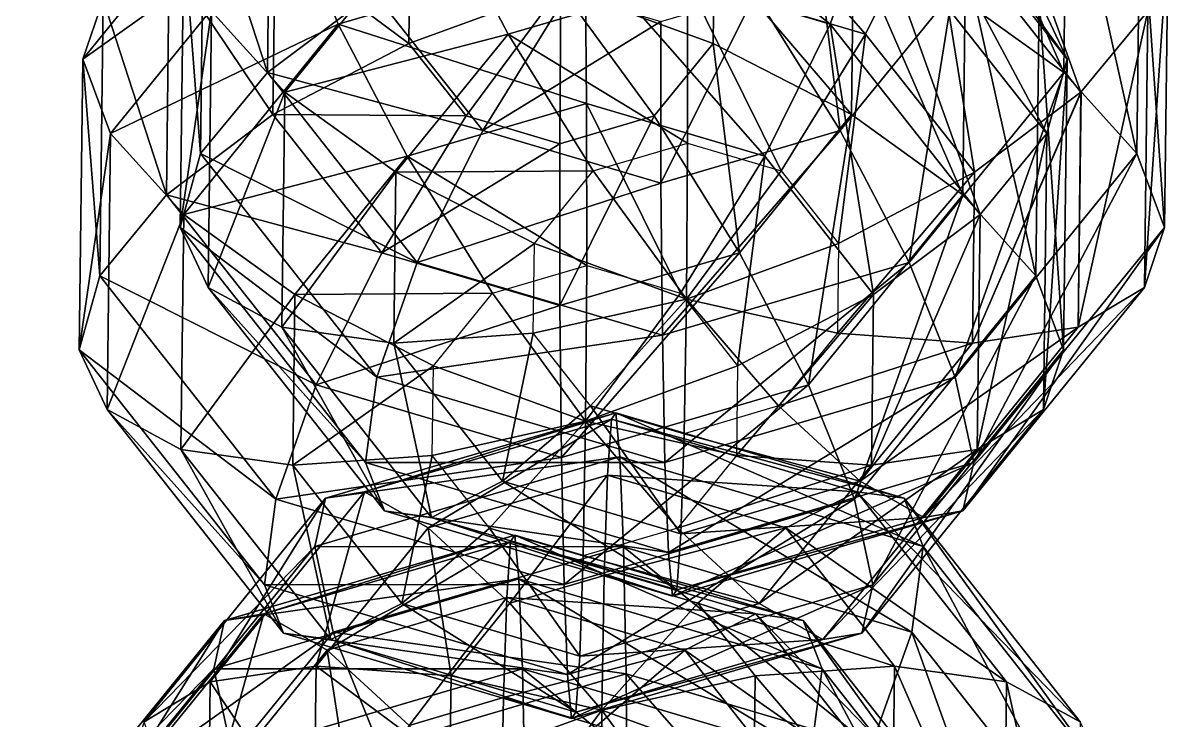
# Model space of a CAD drawing. Header units: metres. Extents: x -232 to 136, y -204 to 253.
# Drawn here: x -231.8 to -165.5, y -29.9 to 10.5 of the extents above; entities that cross this region are included whole.
import ezdxf

# ---------------------------------------------------------------- set-up
doc = ezdxf.new("R2010")
doc.units = ezdxf.units.M

msp = doc.modelspace()

# ---------------------------------------------------------------- linework, layer by layer
for points in [[(-171.30795, 8.418947, -538.04175), (-172.92928, 11.888084, -546.61115), (-183.13412, 24.843521, -540.3694), (-183.13402, 24.84362, -540.36926)], [(-171.30795, 8.418947, -538.04175), (-183.13412, 24.843521, -540.3694), (-182.03798, 22.0411, -531.47876), (-182.03787, 22.041199, -531.47864)], [(-170.50496, 6.511012, -299.21378), (-176.84296, 24.163544, -300.1192), (-179.18573, 17.531563, -293.90417), (-179.18562, 17.531662, -293.90408)], [(-170.50496, 6.511012, -299.21378), (-166.6381, 11.208107, -306.361), (-176.84296, 24.163544, -300.1192), (-176.84285, 24.163643, -300.1191)], [(-217.293, 22.0411, -530.55554), (-227.18118, 11.888087, -545.19055), (-228.35179, 8.418952, -536.54803), (-228.35168, 8.419052, -536.5479)], [(-216.22289, 17.081146, -522.65924), (-217.293, 22.0411, -530.55554), (-228.35179, 8.418952, -536.54803), (-228.35168, 8.419052, -536.5479)], [(-185.03613, 10.449165, -517.3222), (-182.69336, 17.081146, -523.53723), (-199.3984, 22.029678, -520.8177), (-199.3983, 22.029778, -520.81757)], [(-185.03613, 10.449165, -517.3222), (-199.3984, 22.029678, -520.8177), (-199.24629, 14.65864, -515.00885), (-199.24619, 14.65874, -515.0087)], [(-172.48851, 4.12571, -529.77905), (-182.03798, 22.0411, -531.47876), (-182.69336, 17.081146, -523.53723), (-182.69325, 17.081245, -523.5371)], [(-172.48851, 4.12571, -529.77905), (-171.30795, 8.418947, -538.04175), (-182.03798, 22.0411, -531.47876), (-182.03787, 22.041199, -531.47864)], [(-171.50774, 7.6537824, -337.50812), (-177.95299, 12.294945, -342.5098), (-177.83356, 22.192013, -337.94873), (-177.83345, 22.192112, -337.94864)], [(-171.50774, 7.6537824, -337.50812), (-177.83356, 22.192013, -337.94873), (-171.34335, 21.275928, -331.23038), (-171.34325, 21.276028, -331.2303)], [(-221.33078, 18.970486, -321.7725), (-217.49278, 21.275932, -330.0219), (-217.65717, 7.6537786, -336.29965), (-217.65706, 7.6538787, -336.29956)], [(-217.49278, 21.275932, -330.0219), (-211.48251, 12.294943, -341.63177), (-217.65717, 7.6537786, -336.29965), (-217.65706, 7.6538787, -336.29956)], [(-182.98657, 9.876747, -290.024), (-179.18573, 17.531563, -293.90417), (-193.39589, 21.741037, -291.59082), (-193.39578, 21.741137, -291.59073)], [(-182.98657, 9.876747, -290.024), (-193.39589, 21.741037, -291.59082), (-193.31085, 12.935109, -288.34323), (-193.31075, 12.935209, -288.34314)], [(-167.27213, 2.956688, -330.57306), (-171.50774, 7.6537824, -337.50812), (-171.34335, 21.275928, -331.23038), (-171.34325, 21.276028, -331.2303)], [(-167.27213, 2.956688, -330.57306), (-171.34335, 21.275928, -331.23038), (-167.07887, 18.970482, -323.19315), (-167.07877, 18.970581, -323.19305)], [(-222.50139, 15.501349, -313.12997), (-221.33078, 18.970486, -321.7725), (-221.52403, 2.956685, -329.15244), (-221.52393, 2.956785, -329.15234)], [(-221.33078, 18.970486, -321.7725), (-217.65717, 7.6537786, -336.29965), (-221.52403, 2.956685, -329.15244), (-221.52393, 2.956785, -329.15234)], [(-165.66075, -1.3365526, -322.38345), (-167.27213, 2.956688, -330.57306), (-167.07887, 18.970482, -323.19315), (-167.07877, 18.970581, -323.19305)], [(-165.66075, -1.3365526, -322.38345), (-167.07887, 18.970482, -323.19315), (-165.45755, 15.501345, -314.62372), (-165.45744, 15.501445, -314.62363)], [(-207.70764, 17.531563, -293.1573), (-220.89001, 11.208111, -304.94037), (-216.6544, 6.511016, -298.0053), (-216.6543, 6.511116, -298.00522)], [(-203.70895, 9.876747, -289.48135), (-207.70764, 17.531563, -293.1573), (-216.6544, 6.511016, -298.0053), (-216.6543, 6.511116, -298.00522)], [(-193.31085, 12.935109, -288.34323), (-207.70764, 17.531563, -293.1573), (-203.70895, 9.876747, -289.48135), (-203.70885, 9.876847, -289.48126)], [(-176.67963, 1.8698483, -293.88165), (-179.18573, 17.531563, -293.90417), (-182.98657, 9.876747, -290.024), (-182.98647, 9.876847, -290.0239)], [(-176.67963, 1.8698483, -293.88165), (-170.50496, 6.511012, -299.21378), (-179.18573, 17.531563, -293.90417), (-179.18562, 17.531662, -293.90408)], [(-216.22289, 17.081146, -522.65924), (-228.35179, 8.418952, -536.54803), (-226.74042, 4.125713, -528.3584), (-226.74031, 4.125813, -528.3583)], [(-213.55804, 10.449165, -516.5753), (-216.22289, 17.081146, -522.65924), (-226.74042, 4.125713, -528.3584), (-226.74031, 4.125813, -528.3583)], [(-199.24629, 14.65864, -515.00885), (-216.22289, 17.081146, -522.65924), (-213.55804, 10.449165, -516.5753), (-213.55794, 10.4492655, -516.5752)], [(-176.35536, -0.5713854, -522.6318), (-182.69336, 17.081146, -523.53723), (-185.03613, 10.449165, -517.3222), (-185.03603, 10.4492655, -517.3221)], [(-176.35536, -0.5713854, -522.6318), (-172.48851, 4.12571, -529.77905), (-182.69336, 17.081146, -523.53723), (-182.69325, 17.081245, -523.5371)], [(-184.45319, 4.288047, -346.03207), (-189.39433, 12.2163925, -346.94022), (-185.97697, 16.425867, -345.08844), (-185.97687, 16.425966, -345.08835)], [(-184.45319, 4.288047, -346.03207), (-185.97697, 16.425867, -345.08844), (-177.95299, 12.294945, -342.5098), (-177.95288, 12.295045, -342.5097)], [(-222.50139, 15.501349, -313.12997), (-221.52403, 2.956685, -329.15244), (-222.70459, -1.3365574, -320.8897), (-222.70448, -1.3364574, -320.88962)], [(-220.89001, 11.208111, -304.94037), (-222.50139, 15.501349, -313.12997), (-222.70459, -1.3365574, -320.8897), (-222.70448, -1.3364574, -320.88962)], [(-166.83136, -4.805687, -313.74094), (-165.66075, -1.3365526, -322.38345), (-165.45755, 15.501345, -314.62372), (-165.45744, 15.501445, -314.62363)], [(-166.83136, -4.805687, -313.74094), (-165.45755, 15.501345, -314.62372), (-166.6381, 11.208107, -306.361), (-166.638, 11.208207, -306.3609)], [(-223.34319, 14.193535, -553.43994), (-217.21349, 15.109619, -560.4888), (-217.33292, 5.2125454, -565.0498), (-217.33281, 5.2126455, -565.0497)], [(-217.21349, 15.109619, -560.4888), (-209.4549, 9.343469, -568.04486), (-217.33292, 5.2125454, -565.0498), (-217.33281, 5.2126455, -565.0497)], [(-217.21349, 15.109619, -560.4888), (-209.3921, 14.546668, -565.647), (-209.4549, 9.343469, -568.04486), (-209.45479, 9.343569, -568.04474)], [(-199.16125, 5.8527117, -511.76126), (-199.24629, 14.65864, -515.00885), (-213.55804, 10.449165, -516.5753), (-213.55794, 10.4492655, -516.5752)], [(-188.83698, 2.7943497, -513.442), (-185.03613, 10.449165, -517.3222), (-199.24629, 14.65864, -515.00885), (-199.24619, 14.65874, -515.0087)], [(-188.83698, 2.7943497, -513.442), (-199.24629, 14.65864, -515.00885), (-199.16125, 5.8527117, -511.76126), (-199.16115, 5.852812, -511.76117)], [(-183.80339, 5.212548, -565.9278), (-191.76459, 14.546667, -566.1086), (-183.68396, 15.109616, -561.36676), (-183.68385, 15.109716, -561.36664)], [(-177.35814, 0.5713849, -560.92615), (-183.80339, 5.212548, -565.9278), (-183.68396, 15.109616, -561.36676), (-183.68385, 15.109716, -561.36664)], [(-177.35814, 0.5713849, -560.92615), (-183.68396, 15.109616, -561.36676), (-177.19376, 14.193531, -554.64844), (-177.19365, 14.193631, -554.6483)], [(-227.18118, 11.888087, -545.19055), (-223.34319, 14.193535, -553.43994), (-223.50757, 0.5713811, -559.7177), (-223.50746, 0.5714811, -559.7176)], [(-223.34319, 14.193535, -553.43994), (-217.33292, 5.2125454, -565.0498), (-223.50757, 0.5713811, -559.7177), (-223.50746, 0.5714811, -559.7176)], [(-209.3921, 14.546668, -565.647), (-200.64465, 12.559788, -568.4097), (-209.4549, 9.343469, -568.04486), (-209.45479, 9.343569, -568.04474)], [(-191.82738, 9.34347, -568.5065), (-200.64465, 12.559788, -568.4097), (-191.76459, 14.546667, -566.1086), (-191.76448, 14.546767, -566.10846)], [(-183.80339, 5.212548, -565.9278), (-191.82738, 9.34347, -568.5065), (-191.76459, 14.546667, -566.1086), (-191.76448, 14.546767, -566.10846)], [(-173.12253, -4.1257095, -553.9911), (-177.35814, 0.5713849, -560.92615), (-177.19376, 14.193531, -554.64844), (-177.19365, 14.193631, -554.6483)], [(-173.12253, -4.1257095, -553.9911), (-177.19376, 14.193531, -554.64844), (-172.92928, 11.888084, -546.61115), (-172.92917, 11.888185, -546.611)], [(-193.30121, 3.556281, -287.97488), (-193.31085, 12.935109, -288.34323), (-203.70895, 9.876747, -289.48135), (-203.70885, 9.876847, -289.48126)], [(-187.87341, 1.9484057, -288.8585), (-182.98657, 9.876747, -290.024), (-193.31085, 12.935109, -288.34323), (-193.31075, 12.935209, -288.34314)], [(-187.87341, 1.9484057, -288.8585), (-193.31085, 12.935109, -288.34323), (-193.30121, 3.556281, -287.97488), (-193.3011, 3.556381, -287.9748)], [(-217.65717, 7.6537786, -336.29965), (-211.48251, 12.294943, -341.63177), (-205.17558, 4.2880487, -345.48944), (-205.17548, 4.288149, -345.48935)], [(-211.48251, 12.294943, -341.63177), (-200.28873, 12.2163925, -346.65494), (-205.17558, 4.2880487, -345.48944), (-205.17548, 4.288149, -345.48935)], [(-209.4549, 9.343469, -568.04486), (-200.64465, 12.559788, -568.4097), (-206.13913, 5.133995, -570.07294), (-206.13902, 5.134095, -570.0728)], [(-206.13913, 5.133995, -570.07294), (-200.64465, 12.559788, -568.4097), (-200.71133, 3.5261183, -570.9566), (-200.71123, 3.5262182, -570.9565)], [(-205.17558, 4.2880487, -345.48944), (-200.28873, 12.2163925, -346.65494), (-194.86093, 10.608516, -347.53857), (-194.86082, 10.608616, -347.53848)], [(-200.71133, 3.5261183, -570.9566), (-200.64465, 12.559788, -568.4097), (-195.24474, 5.1339946, -570.3582), (-195.24463, 5.1340947, -570.3581)], [(-195.24474, 5.1339946, -570.3582), (-200.64465, 12.559788, -568.4097), (-191.82738, 9.34347, -568.5065), (-191.82727, 9.34357, -568.50635)], [(-194.85129, 1.2296858, -347.1702), (-194.86093, 10.608516, -347.53857), (-189.39433, 12.2163925, -346.94022), (-189.39423, 12.216493, -346.94012)], [(-194.85129, 1.2296858, -347.1702), (-189.39433, 12.2163925, -346.94022), (-184.45319, 4.288047, -346.03207), (-184.45308, 4.288147, -346.03198)], [(-180.4545, -3.366768, -342.35614), (-184.45319, 4.288047, -346.03207), (-177.95299, 12.294945, -342.5098), (-177.95288, 12.295045, -342.5097)], [(-180.4545, -3.366768, -342.35614), (-177.95299, 12.294945, -342.5098), (-171.50774, 7.6537824, -337.50812), (-171.50763, 7.6538825, -337.50803)], [(-228.35179, 8.418952, -536.54803), (-227.18118, 11.888087, -545.19055), (-227.37444, -4.1257124, -552.57043), (-227.37433, -4.1256123, -552.5703)], [(-227.18118, 11.888087, -545.19055), (-223.50757, 0.5713811, -559.7177), (-227.37444, -4.1257124, -552.57043), (-227.37433, -4.1256123, -552.5703)], [(-171.51115, -8.41895, -545.80145), (-173.12253, -4.1257095, -553.9911), (-172.92928, 11.888084, -546.61115), (-172.92917, 11.888185, -546.611)], [(-171.51115, -8.41895, -545.80145), (-172.92928, 11.888084, -546.61115), (-171.30795, 8.418947, -538.04175), (-171.30785, 8.419047, -538.0416)], [(-220.89001, 11.208111, -304.94037), (-222.70459, -1.3365574, -320.8897), (-221.08327, -4.805689, -312.32028), (-221.08316, -4.8055887, -312.3202)], [(-216.6544, 6.511016, -298.0053), (-220.89001, 11.208111, -304.94037), (-221.08327, -4.805689, -312.32028), (-221.08316, -4.8055887, -312.3202)], [(-170.66936, -7.1111336, -305.49152), (-166.83136, -4.805687, -313.74094), (-166.6381, 11.208107, -306.361), (-166.638, 11.208207, -306.3609)], [(-170.66936, -7.1111336, -305.49152), (-166.6381, 11.208107, -306.361), (-170.50496, 6.511012, -299.21378), (-170.50485, 6.511112, -299.21368)], [(-213.55804, 10.449165, -516.5753), (-226.74042, 4.125713, -528.3584), (-222.5048, -0.57138157, -521.42334), (-222.5047, -0.57128155, -521.4232)], [(-209.55936, 2.7943497, -512.8994), (-213.55804, 10.449165, -516.5753), (-222.5048, -0.57138157, -521.42334), (-222.5047, -0.57128155, -521.4232)], [(-199.16125, 5.8527117, -511.76126), (-213.55804, 10.449165, -516.5753), (-209.55936, 2.7943497, -512.8994), (-209.55925, 2.7944496, -512.8993)], [(-205.17558, 4.2880487, -345.48944), (-194.86093, 10.608516, -347.53857), (-194.85129, 1.2296858, -347.1702), (-194.85118, 1.2297858, -347.1701)], [(-182.53003, -5.212549, -517.2997), (-185.03613, 10.449165, -517.3222), (-188.83698, 2.7943497, -513.442), (-188.83687, 2.7944496, -513.4419)], [(-182.53003, -5.212549, -517.2997), (-176.35536, -0.5713854, -522.6318), (-185.03613, 10.449165, -517.3222), (-185.03603, 10.4492655, -517.3221)], [(-217.33292, 5.2125454, -565.0498), (-209.4549, 9.343469, -568.04486), (-206.13913, 5.133995, -570.07294), (-206.13902, 5.134095, -570.0728)], [(-203.70895, 9.876747, -289.48135), (-216.6544, 6.511016, -298.0053), (-210.20914, 1.8698506, -293.00363), (-210.20903, 1.8699507, -293.00354)], [(-198.7678, 1.9484057, -288.5732), (-203.70895, 9.876747, -289.48135), (-210.20914, 1.8698506, -293.00363), (-210.20903, 1.8699507, -293.00354)], [(-193.30121, 3.556281, -287.97488), (-203.70895, 9.876747, -289.48135), (-198.7678, 1.9484057, -288.5732), (-198.7677, 1.9485058, -288.57312)], [(-190.30359, -2.7943506, -569.4501), (-195.24474, 5.1339946, -570.3582), (-191.82738, 9.34347, -568.5065), (-191.82727, 9.34357, -568.50635)], [(-190.30359, -2.7943506, -569.4501), (-191.82738, 9.34347, -568.5065), (-183.80339, 5.212548, -565.9278), (-183.80328, 5.212648, -565.9277)], [(-184.55765, -2.2610712, -290.8866), (-182.98657, 9.876747, -290.024), (-187.87341, 1.9484057, -288.8585), (-187.8733, 1.9485058, -288.8584)], [(-184.55765, -2.2610712, -290.8866), (-176.67963, 1.8698483, -293.88165), (-182.98657, 9.876747, -290.024), (-182.98647, 9.876847, -290.0239)], [(-228.35179, 8.418952, -536.54803), (-227.37444, -4.1257124, -552.57043), (-228.555, -8.418955, -544.30774), (-228.55489, -8.418855, -544.3076)], [(-226.74042, 4.125713, -528.3584), (-228.35179, 8.418952, -536.54803), (-228.555, -8.418955, -544.30774), (-228.55489, -8.418855, -544.3076)], [(-172.68176, -11.888084, -537.15894), (-171.51115, -8.41895, -545.80145), (-171.30795, 8.418947, -538.04175), (-171.30785, 8.419047, -538.0416)], [(-172.68176, -11.888084, -537.15894), (-171.30795, 8.418947, -538.04175), (-172.48851, 4.12571, -529.77905), (-172.4884, 4.12581, -529.77893)], [(-221.52403, 2.956685, -329.15244), (-217.65717, 7.6537786, -336.29965), (-208.97641, -3.366766, -341.60925), (-208.9763, -3.366666, -341.60916)], [(-217.65717, 7.6537786, -336.29965), (-205.17558, 4.2880487, -345.48944), (-208.97641, -3.366766, -341.60925), (-208.9763, -3.366666, -341.60916)], [(-177.78966, -9.998747, -336.27225), (-180.4545, -3.366768, -342.35614), (-171.50774, 7.6537824, -337.50812), (-171.50763, 7.6538825, -337.50803)], [(-177.78966, -9.998747, -336.27225), (-171.50774, 7.6537824, -337.50812), (-167.27213, 2.956688, -330.57306), (-167.27202, 2.9567878, -330.57297)], [(-216.6544, 6.511016, -298.0053), (-221.08327, -4.805689, -312.32028), (-216.81879, -7.1111374, -304.28305), (-216.81868, -7.1110373, -304.28296)], [(-210.20914, 1.8698506, -293.00363), (-216.6544, 6.511016, -298.0053), (-216.81879, -7.1111374, -304.28305), (-216.81868, -7.1110373, -304.28296)], [(-176.79906, -8.027219, -298.4427), (-170.66936, -7.1111336, -305.49152), (-170.50496, 6.511012, -299.21378), (-170.50485, 6.511112, -299.21368)], [(-176.79906, -8.027219, -298.4427), (-170.50496, 6.511012, -299.21378), (-176.67963, 1.8698483, -293.88165), (-176.67952, 1.8699483, -293.88156)], [(-199.15161, -3.5261164, -511.3929), (-199.16125, 5.8527117, -511.76126), (-209.55936, 2.7943497, -512.8994), (-209.55925, 2.7944496, -512.8993)], [(-193.72382, -5.1339917, -512.27655), (-188.83698, 2.7943497, -513.442), (-199.16125, 5.8527117, -511.76126), (-199.16115, 5.852812, -511.76117)], [(-193.72382, -5.1339917, -512.27655), (-199.16125, 5.8527117, -511.76126), (-199.15161, -3.5261164, -511.3929), (-199.1515, -3.5260165, -511.39282)], [(-223.50757, 0.5713811, -559.7177), (-217.33292, 5.2125454, -565.0498), (-211.02599, -2.7943487, -568.9075), (-211.02588, -2.7942488, -568.90735)], [(-217.33292, 5.2125454, -565.0498), (-206.13913, 5.133995, -570.07294), (-211.02599, -2.7943487, -568.9075), (-211.02588, -2.7942488, -568.90735)], [(-211.02599, -2.7943487, -568.9075), (-206.13913, 5.133995, -570.07294), (-200.71133, 3.5261183, -570.9566), (-200.71123, 3.5262182, -570.9565)], [(-200.70169, -5.8527117, -570.5882), (-200.71133, 3.5261183, -570.9566), (-195.24474, 5.1339946, -570.3582), (-195.24463, 5.1340947, -570.3581)], [(-200.70169, -5.8527117, -570.5882), (-195.24474, 5.1339946, -570.3582), (-190.30359, -2.7943506, -569.4501), (-190.30348, -2.7942507, -569.44995)], [(-186.3049, -10.449165, -565.7742), (-190.30359, -2.7943506, -569.4501), (-183.80339, 5.212548, -565.9278), (-183.80328, 5.212648, -565.9277)], [(-186.3049, -10.449165, -565.7742), (-183.80339, 5.212548, -565.9278), (-177.35814, 0.5713849, -560.92615), (-177.35803, 0.5714849, -560.926)], [(-226.74042, 4.125713, -528.3584), (-228.555, -8.418955, -544.30774), (-226.93367, -11.888086, -535.73834), (-226.93356, -11.887986, -535.7382)], [(-222.5048, -0.57138157, -521.42334), (-226.74042, 4.125713, -528.3584), (-226.93367, -11.888086, -535.73834), (-226.93356, -11.887986, -535.7382)], [(-208.97641, -3.366766, -341.60925), (-205.17558, 4.2880487, -345.48944), (-194.85129, 1.2296858, -347.1702), (-194.85118, 1.2297858, -347.1701)], [(-194.85129, 1.2296858, -347.1702), (-194.85129, 1.2296858, -347.1702), (-205.17558, 4.2880487, -345.48944), (-205.17548, 4.288149, -345.48935)], [(-194.76625, -7.5762424, -343.9226), (-194.85129, 1.2296858, -347.1702), (-184.45319, 4.288047, -346.03207), (-184.45308, 4.288147, -346.03198)], [(-194.76625, -7.5762424, -343.9226), (-184.45319, 4.288047, -346.03207), (-180.4545, -3.366768, -342.35614), (-180.45439, -3.366668, -342.35605)], [(-176.51976, -14.193531, -528.90955), (-172.68176, -11.888084, -537.15894), (-172.48851, 4.12571, -529.77905), (-172.4884, 4.12581, -529.77893)], [(-176.51976, -14.193531, -528.90955), (-172.48851, 4.12571, -529.77905), (-176.35536, -0.5713854, -522.6318), (-176.35526, -0.57128537, -522.63165)], [(-211.02599, -2.7943487, -568.9075), (-200.71133, 3.5261183, -570.9566), (-200.70169, -5.8527117, -570.5882), (-200.70158, -5.8526115, -570.5881)], [(-193.30121, 3.556281, -287.97488), (-193.36789, -5.4773903, -290.52176), (-198.7678, 1.9484057, -288.5732), (-198.7677, 1.9485058, -288.57312)], [(-187.87341, 1.9484057, -288.8585), (-193.36789, -5.4773903, -290.52176), (-193.30121, 3.556281, -287.97488), (-193.3011, 3.556381, -287.9748)], [(-222.70459, -1.3365574, -320.8897), (-221.52403, 2.956685, -329.15244), (-211.31918, -9.998745, -335.39423), (-211.31908, -9.998645, -335.39413)], [(-209.55936, 2.7943497, -512.8994), (-222.5048, -0.57138157, -521.42334), (-216.05954, -5.212547, -516.4217), (-216.05943, -5.2124467, -516.4216)], [(-221.52403, 2.956685, -329.15244), (-208.97641, -3.366766, -341.60925), (-211.31918, -9.998745, -335.39423), (-211.31908, -9.998645, -335.39413)], [(-204.61821, -5.1339917, -511.99124), (-209.55936, 2.7943497, -512.8994), (-216.05954, -5.212547, -516.4217), (-216.05943, -5.2124467, -516.4216)], [(-199.15161, -3.5261164, -511.3929), (-209.55936, 2.7943497, -512.8994), (-204.61821, -5.1339917, -511.99124), (-204.6181, -5.1338916, -511.99115)], [(-190.40805, -9.343469, -514.3046), (-188.83698, 2.7943497, -513.442), (-193.72382, -5.1339917, -512.27655), (-193.72371, -5.1338916, -512.2764)], [(-190.40805, -9.343469, -514.3046), (-182.53003, -5.212549, -517.2997), (-188.83698, 2.7943497, -513.442), (-188.83687, 2.7944496, -513.4419)], [(-176.71954, -14.9587, -328.37592), (-177.78966, -9.998747, -336.27225), (-167.27213, 2.956688, -330.57306), (-167.27202, 2.9567878, -330.57297)], [(-176.71954, -14.9587, -328.37592), (-167.27213, 2.956688, -330.57306), (-165.66075, -1.3365526, -322.38345), (-165.66064, -1.3364526, -322.38336)], [(-210.20914, 1.8698506, -293.00363), (-216.81879, -7.1111374, -304.28305), (-210.32858, -8.027222, -297.5647), (-210.32848, -8.027122, -297.5646)], [(-202.18517, -2.2610703, -290.425), (-210.20914, 1.8698506, -293.00363), (-210.32858, -8.027222, -297.5647), (-210.32848, -8.027122, -297.5646)], [(-198.7678, 1.9484057, -288.5732), (-210.20914, 1.8698506, -293.00363), (-202.18517, -2.2610703, -290.425), (-202.18506, -2.2609704, -290.4249)], [(-198.7678, 1.9484057, -288.5732), (-193.36789, -5.4773903, -290.52176), (-202.18517, -2.2610703, -290.425), (-202.18506, -2.2609704, -290.4249)], [(-184.55765, -2.2610712, -290.8866), (-193.36789, -5.4773903, -290.52176), (-187.87341, 1.9484057, -288.8585), (-187.8733, 1.9485058, -288.8584)], [(-184.62044, -7.4642687, -293.28445), (-176.79906, -8.027219, -298.4427), (-176.67963, 1.8698483, -293.88165), (-176.67952, 1.8699483, -293.88156)], [(-184.62044, -7.4642687, -293.28445), (-176.67963, 1.8698483, -293.88165), (-184.55765, -2.2610712, -290.8866), (-184.55754, -2.2609713, -290.8865)], [(-208.97641, -3.366766, -341.60925), (-194.85129, 1.2296858, -347.1702), (-194.76625, -7.5762424, -343.9226), (-194.76614, -7.5761423, -343.92252)], [(-227.37444, -4.1257124, -552.57043), (-223.50757, 0.5713811, -559.7177), (-214.82681, -10.449163, -565.0273), (-214.8267, -10.449063, -565.02716)], [(-223.50757, 0.5713811, -559.7177), (-211.02599, -2.7943487, -568.9075), (-214.82681, -10.449163, -565.0273), (-214.8267, -10.449063, -565.02716)], [(-183.64006, -17.081144, -559.69025), (-186.3049, -10.449165, -565.7742), (-177.35814, 0.5713849, -560.92615), (-177.35803, 0.5714849, -560.926)], [(-183.64006, -17.081144, -559.69025), (-177.35814, 0.5713849, -560.92615), (-173.12253, -4.1257095, -553.9911), (-173.12242, -4.1256094, -553.99097)], [(-222.5048, -0.57138157, -521.42334), (-226.93367, -11.888086, -535.73834), (-222.66919, -14.193535, -527.70105), (-222.66908, -14.193435, -527.7009)], [(-216.05954, -5.212547, -516.4217), (-222.5048, -0.57138157, -521.42334), (-222.66919, -14.193535, -527.70105), (-222.66908, -14.193435, -527.7009)], [(-182.64946, -15.109616, -521.8607), (-176.51976, -14.193531, -528.90955), (-176.35536, -0.5713854, -522.6318), (-176.35526, -0.57128537, -522.63165)], [(-182.64946, -15.109616, -521.8607), (-176.35536, -0.5713854, -522.6318), (-182.53003, -5.212549, -517.2997), (-182.52992, -5.212449, -517.29956)], [(-222.70459, -1.3365574, -320.8897), (-211.31918, -9.998745, -335.39423), (-211.97458, -14.958698, -327.45273), (-211.97447, -14.958598, -327.45264)], [(-221.08327, -4.805689, -312.32028), (-222.70459, -1.3365574, -320.8897), (-211.97458, -14.958698, -327.45273), (-211.97447, -14.958598, -327.45264)], [(-177.34889, -17.761122, -319.4401), (-176.71954, -14.9587, -328.37592), (-165.66075, -1.3365526, -322.38345), (-165.66064, -1.3364526, -322.38336)], [(-177.34889, -17.761122, -319.4401), (-165.66075, -1.3365526, -322.38345), (-166.83136, -4.805687, -313.74094), (-166.83125, -4.805587, -313.74084)], [(-202.18517, -2.2610703, -290.425), (-210.32858, -8.027222, -297.5647), (-202.24796, -7.4642696, -292.82288), (-202.24785, -7.4641695, -292.82278)], [(-202.18517, -2.2610703, -290.425), (-193.36789, -5.4773903, -290.52176), (-202.24796, -7.4642696, -292.82288), (-202.24785, -7.4641695, -292.82278)], [(-184.62044, -7.4642687, -293.28445), (-193.36789, -5.4773903, -290.52176), (-184.55765, -2.2610712, -290.8866), (-184.55754, -2.2609713, -290.8865)], [(-214.82681, -10.449163, -565.0273), (-211.02599, -2.7943487, -568.9075), (-200.70169, -5.8527117, -570.5882), (-200.70158, -5.8526115, -570.5881)], [(-200.70169, -5.8527117, -570.5882), (-200.70169, -5.8527117, -570.5882), (-211.02599, -2.7943487, -568.9075), (-211.02588, -2.7942488, -568.90735)], [(-200.61665, -14.65864, -567.34064), (-200.70169, -5.8527117, -570.5882), (-190.30359, -2.7943506, -569.4501), (-190.30348, -2.7942507, -569.44995)], [(-200.61665, -14.65864, -567.34064), (-190.30359, -2.7943506, -569.4501), (-186.3049, -10.449165, -565.7742), (-186.3048, -10.449065, -565.77405)], [(-211.31918, -9.998745, -335.39423), (-208.97641, -3.366766, -341.60925), (-194.76625, -7.5762424, -343.9226), (-194.76614, -7.5761423, -343.92252)], [(-194.76625, -7.5762424, -343.9226), (-194.76625, -7.5762424, -343.9226), (-208.97641, -3.366766, -341.60925), (-208.9763, -3.366666, -341.60916)], [(-199.15161, -3.5261164, -511.3929), (-199.21829, -12.559788, -513.93976), (-204.61821, -5.1339917, -511.99124), (-204.6181, -5.1338916, -511.99115)], [(-193.72382, -5.1339917, -512.27655), (-199.21829, -12.559788, -513.93976), (-199.15161, -3.5261164, -511.3929), (-199.1515, -3.5260165, -511.39282)], [(-194.61414, -14.947281, -338.11377), (-194.76625, -7.5762424, -343.9226), (-180.4545, -3.366768, -342.35614), (-180.45439, -3.366668, -342.35605)], [(-194.61414, -14.947281, -338.11377), (-180.4545, -3.366768, -342.35614), (-177.78966, -9.998747, -336.27225), (-177.78955, -9.998647, -336.27216)], [(-228.555, -8.418955, -544.30774), (-227.37444, -4.1257124, -552.57043), (-217.16959, -17.081142, -558.81226), (-217.16948, -17.081043, -558.81213)], [(-227.37444, -4.1257124, -552.57043), (-214.82681, -10.449163, -565.0273), (-217.16959, -17.081142, -558.81226), (-217.16948, -17.081043, -558.81213)], [(-182.56995, -22.041098, -551.79395), (-183.64006, -17.081144, -559.69025), (-173.12253, -4.1257095, -553.9911), (-173.12242, -4.1256094, -553.99097)], [(-182.56995, -22.041098, -551.79395), (-173.12253, -4.1257095, -553.9911), (-171.51115, -8.41895, -545.80145), (-171.51105, -8.41885, -545.80133)], [(-216.05954, -5.212547, -516.4217), (-222.66919, -14.193535, -527.70105), (-216.17899, -15.109619, -520.9827), (-216.17888, -15.109519, -520.9826)], [(-221.08327, -4.805689, -312.32028), (-211.97458, -14.958698, -327.45273), (-210.87842, -17.76112, -318.5621), (-210.87831, -17.76102, -318.562)], [(-216.81879, -7.1111374, -304.28305), (-221.08327, -4.805689, -312.32028), (-210.87842, -17.76112, -318.5621), (-210.87831, -17.76102, -318.562)], [(-208.03557, -9.343468, -513.843), (-216.05954, -5.212547, -516.4217), (-216.17899, -15.109619, -520.9827), (-216.17888, -15.109519, -520.9826)], [(-204.61821, -5.1339917, -511.99124), (-216.05954, -5.212547, -516.4217), (-208.03557, -9.343468, -513.843), (-208.03546, -9.343368, -513.8429)], [(-204.61821, -5.1339917, -511.99124), (-199.21829, -12.559788, -513.93976), (-208.03557, -9.343468, -513.843), (-208.03546, -9.343368, -513.8429)], [(-190.40805, -9.343469, -514.3046), (-199.21829, -12.559788, -513.93976), (-193.72382, -5.1339917, -512.27655), (-193.72371, -5.1338916, -512.2764)], [(-190.47084, -14.546666, -516.7025), (-182.64946, -15.109616, -521.8607), (-182.53003, -5.212549, -517.2997), (-182.52992, -5.212449, -517.29956)], [(-190.47084, -14.546666, -516.7025), (-182.53003, -5.212549, -517.2997), (-190.40805, -9.343469, -514.3046), (-190.40794, -9.343369, -514.3045)], [(-179.6161, -18.131683, -310.3395), (-177.34889, -17.761122, -319.4401), (-166.83136, -4.805687, -313.74094), (-166.83125, -4.805587, -313.74084)], [(-179.6161, -18.131683, -310.3395), (-166.83136, -4.805687, -313.74094), (-170.66936, -7.1111336, -305.49152), (-170.66925, -7.1110334, -305.49142)], [(-214.82681, -10.449163, -565.0273), (-200.70169, -5.8527117, -570.5882), (-200.61665, -14.65864, -567.34064), (-200.61655, -14.65854, -567.3405)], [(-202.24796, -7.4642696, -292.82288), (-193.36789, -5.4773903, -290.52176), (-198.9322, -11.673744, -294.85095), (-198.9321, -11.673644, -294.85086)], [(-198.9322, -11.673744, -294.85095), (-193.36789, -5.4773903, -290.52176), (-193.5044, -13.28162, -295.7346), (-193.50429, -13.28152, -295.7345)], [(-193.5044, -13.28162, -295.7346), (-193.36789, -5.4773903, -290.52176), (-188.0378, -11.673744, -295.13623), (-188.03769, -11.673644, -295.13614)], [(-188.0378, -11.673744, -295.13623), (-193.36789, -5.4773903, -290.52176), (-184.62044, -7.4642687, -293.28445), (-184.62033, -7.4641685, -293.28436)], [(-216.81879, -7.1111374, -304.28305), (-210.87842, -17.76112, -318.5621), (-208.13803, -18.131681, -309.59265), (-208.13792, -18.131582, -309.59256)], [(-210.32858, -8.027222, -297.5647), (-216.81879, -7.1111374, -304.28305), (-208.13803, -18.131681, -309.59265), (-208.13792, -18.131582, -309.59256)], [(-183.29926, -16.034115, -301.96497), (-179.6161, -18.131683, -310.3395), (-170.66936, -7.1111336, -305.49152), (-170.66925, -7.1110334, -305.49142)], [(-183.29926, -16.034115, -301.96497), (-170.66936, -7.1111336, -305.49152), (-176.79906, -8.027219, -298.4427), (-176.79895, -8.027119, -298.4426)], [(-211.31918, -9.998745, -335.39423), (-194.76625, -7.5762424, -343.9226), (-194.61414, -14.947281, -338.11377), (-194.61403, -14.947181, -338.11368)], [(-202.24796, -7.4642696, -292.82288), (-210.32858, -8.027222, -297.5647), (-204.02164, -16.034115, -301.42233), (-204.02153, -16.034016, -301.42224)], [(-202.24796, -7.4642696, -292.82288), (-204.02164, -16.034115, -301.42233), (-198.9322, -11.673744, -294.85095), (-198.9321, -11.673644, -294.85086)], [(-188.0378, -11.673744, -295.13623), (-176.79906, -8.027219, -298.4427), (-184.62044, -7.4642687, -293.28445), (-184.62033, -7.4641685, -293.28436)], [(-228.555, -8.418955, -544.30774), (-217.16959, -17.081142, -558.81226), (-217.82498, -22.041096, -550.8707), (-217.82487, -22.040997, -550.8706)], [(-226.93367, -11.888086, -535.73834), (-228.555, -8.418955, -544.30774), (-217.82498, -22.041096, -550.8707), (-217.82487, -22.040997, -550.8706)], [(-210.32858, -8.027222, -297.5647), (-208.13803, -18.131681, -309.59265), (-204.02164, -16.034115, -301.42233), (-204.02153, -16.034016, -301.42224)], [(-188.0378, -11.673744, -295.13623), (-183.29926, -16.034115, -301.96497), (-176.79906, -8.027219, -298.4427), (-176.79895, -8.027119, -298.4426)], [(-183.1993, -24.84352, -542.85815), (-182.56995, -22.041098, -551.79395), (-171.51115, -8.41895, -545.80145), (-171.51105, -8.41885, -545.80133)], [(-183.1993, -24.84352, -542.85815), (-171.51115, -8.41895, -545.80145), (-172.68176, -11.888084, -537.15894), (-172.68166, -11.887984, -537.1588)], [(-208.03557, -9.343468, -513.843), (-216.17899, -15.109619, -520.9827), (-208.09836, -14.546667, -516.2409), (-208.09825, -14.546567, -516.2408)], [(-208.03557, -9.343468, -513.843), (-199.21829, -12.559788, -513.93976), (-208.09836, -14.546667, -516.2409), (-208.09825, -14.546567, -516.2408)], [(-190.47084, -14.546666, -516.7025), (-199.21829, -12.559788, -513.93976), (-190.40805, -9.343469, -514.3046), (-190.40794, -9.343369, -514.3045)], [(-217.16959, -17.081142, -558.81226), (-214.82681, -10.449163, -565.0273), (-200.61665, -14.65864, -567.34064), (-200.61655, -14.65854, -567.3405)], [(-200.61665, -14.65864, -567.34064), (-200.61665, -14.65864, -567.34064), (-214.82681, -10.449163, -565.0273), (-214.8267, -10.449063, -565.02716)], [(-211.97458, -14.958698, -327.45273), (-211.31918, -9.998745, -335.39423), (-194.61414, -14.947281, -338.11377), (-194.61403, -14.947181, -338.11368)], [(-194.61414, -14.947281, -338.11377), (-194.61414, -14.947281, -338.11377), (-211.31918, -9.998745, -335.39423), (-211.31908, -9.998645, -335.39413)], [(-200.46454, -22.029678, -561.5318), (-200.61665, -14.65864, -567.34064), (-186.3049, -10.449165, -565.7742), (-186.3048, -10.449065, -565.77405)], [(-200.46454, -22.029678, -561.5318), (-186.3049, -10.449165, -565.7742), (-183.64006, -17.081144, -559.69025), (-183.63995, -17.081045, -559.6901)], [(-194.40985, -20.161898, -330.3122), (-194.61414, -14.947281, -338.11377), (-177.78966, -9.998747, -336.27225), (-177.78955, -9.998647, -336.27216)], [(-194.40985, -20.161898, -330.3122), (-177.78966, -9.998747, -336.27225), (-176.71954, -14.9587, -328.37592), (-176.71944, -14.9586, -328.37582)], [(-226.93367, -11.888086, -535.73834), (-217.82498, -22.041096, -550.8707), (-216.72882, -24.843517, -541.9801), (-216.72871, -24.843418, -541.98)], [(-222.66919, -14.193535, -527.70105), (-226.93367, -11.888086, -535.73834), (-216.72882, -24.843517, -541.9801), (-216.72871, -24.843418, -541.98)], [(-198.9322, -11.673744, -294.85095), (-204.02164, -16.034115, -301.42233), (-193.69736, -19.09248, -303.1031), (-193.69725, -19.09238, -303.103)], [(-193.5044, -13.28162, -295.7346), (-193.5044, -13.28162, -295.7346), (-198.9322, -11.673744, -294.85095), (-198.9321, -11.673644, -294.85086)], [(-198.9322, -11.673744, -294.85095), (-193.69736, -19.09248, -303.1031), (-193.5044, -13.28162, -295.7346), (-193.50429, -13.28152, -295.7345)], [(-193.5044, -13.28162, -295.7346), (-183.29926, -16.034115, -301.96497), (-188.0378, -11.673744, -295.13623), (-188.03769, -11.673644, -295.13614)], [(-185.4665, -25.21408, -533.75757), (-183.1993, -24.84352, -542.85815), (-172.68176, -11.888084, -537.15894), (-172.68166, -11.887984, -537.1588)], [(-185.4665, -25.21408, -533.75757), (-172.68176, -11.888084, -537.15894), (-176.51976, -14.193531, -528.90955), (-176.51965, -14.193431, -528.9094)], [(-197.46193, -12.073906, -446.86667), (-212.0192, -16.651878, -457.80878), (-214.2864, -17.022438, -448.7082), (-214.2863, -17.022339, -448.7081)], [(-197.22545, -14.621664, -437.8361), (-197.46193, -12.073906, -446.86667), (-214.2864, -17.022438, -448.7082), (-214.2863, -17.022339, -448.7081)], [(-197.46193, -12.073906, -446.86667), (-197.70744, -12.442404, -456.24228), (-212.0192, -16.651878, -457.80878), (-212.01909, -16.65178, -457.8087)], [(-197.70744, -12.442404, -456.24228), (-208.33604, -18.749443, -466.18332), (-212.0192, -16.651878, -457.80878), (-212.01909, -16.65178, -457.8087)], [(-197.70744, -12.442404, -456.24228), (-197.93794, -15.691082, -465.0452), (-208.33604, -18.749443, -466.18332), (-208.33594, -18.749344, -466.18323)], [(-208.09836, -14.546667, -516.2409), (-199.21829, -12.559788, -513.93976), (-204.78261, -18.756142, -518.269), (-204.7825, -18.756042, -518.26886)], [(-204.78261, -18.756142, -518.269), (-199.21829, -12.559788, -513.93976), (-199.3548, -20.364017, -519.1526), (-199.35469, -20.363918, -519.15247)], [(-199.3548, -20.364017, -519.1526), (-199.21829, -12.559788, -513.93976), (-193.8882, -18.756142, -518.55426), (-193.88809, -18.756042, -518.55414)], [(-193.8882, -18.756142, -518.55426), (-199.21829, -12.559788, -513.93976), (-190.47084, -14.546666, -516.7025), (-190.47073, -14.546566, -516.7024)], [(-183.49728, -16.651878, -458.55563), (-197.93794, -15.691082, -465.0452), (-197.70744, -12.442404, -456.24228), (-197.70734, -12.442304, -456.2422)], [(-180.75688, -17.022438, -449.58618), (-197.70744, -12.442404, -456.24228), (-197.46193, -12.073906, -446.86667), (-197.46182, -12.073806, -446.86658)], [(-180.75688, -17.022438, -449.58618), (-183.49728, -16.651878, -458.55563), (-197.70744, -12.442404, -456.24228), (-197.70734, -12.442304, -456.2422)], [(-179.66074, -19.82486, -440.69556), (-180.75688, -17.022438, -449.58618), (-197.46193, -12.073906, -446.86667), (-197.46182, -12.073806, -446.86658)], [(-179.66074, -19.82486, -440.69556), (-197.46193, -12.073906, -446.86667), (-197.22545, -14.621664, -437.8361), (-197.22534, -14.621564, -437.836)], [(-193.5044, -13.28162, -295.7346), (-193.69736, -19.09248, -303.1031), (-183.29926, -16.034115, -301.96497), (-183.29915, -16.034016, -301.96487)], [(-222.66919, -14.193535, -527.70105), (-216.72882, -24.843517, -541.9801), (-213.98843, -25.214079, -533.0107), (-213.98833, -25.21398, -533.01056)], [(-216.17899, -15.109619, -520.9827), (-222.66919, -14.193535, -527.70105), (-213.98843, -25.214079, -533.0107), (-213.98833, -25.21398, -533.01056)], [(-208.09836, -14.546667, -516.2409), (-216.17899, -15.109619, -520.9827), (-209.87204, -23.116512, -524.8404), (-209.87193, -23.116413, -524.8403)], [(-208.09836, -14.546667, -516.2409), (-209.87204, -23.116512, -524.8404), (-204.78261, -18.756142, -518.269), (-204.7825, -18.756042, -518.26886)], [(-193.8882, -18.756142, -518.55426), (-182.64946, -15.109616, -521.8607), (-190.47084, -14.546666, -516.7025), (-190.47073, -14.546566, -516.7024)], [(-189.14966, -23.116512, -525.383), (-185.4665, -25.21408, -533.75757), (-176.51976, -14.193531, -528.90955), (-176.51965, -14.193431, -528.9094)], [(-189.14966, -23.116512, -525.383), (-176.51976, -14.193531, -528.90955), (-182.64946, -15.109616, -521.8607), (-182.64935, -15.109516, -521.8606)], [(-217.16959, -17.081142, -558.81226), (-200.61665, -14.65864, -567.34064), (-200.46454, -22.029678, -561.5318), (-200.46443, -22.02958, -561.5317)], [(-216.17899, -15.109619, -520.9827), (-213.98843, -25.214079, -533.0107), (-209.87204, -23.116512, -524.8404), (-209.87193, -23.116413, -524.8403)], [(-197.22545, -14.621664, -437.8361), (-214.2864, -17.022438, -448.7082), (-214.91576, -19.82486, -439.77237), (-214.91565, -19.82476, -439.77228)], [(-197.02116, -19.83628, -430.03455), (-197.22545, -14.621664, -437.8361), (-214.91576, -19.82486, -439.77237), (-214.91565, -19.82476, -439.77228)], [(-211.97458, -14.958698, -327.45273), (-194.61414, -14.947281, -338.11377), (-194.40985, -20.161898, -330.3122), (-194.40974, -20.161798, -330.3121)], [(-194.40985, -20.161898, -330.3122), (-194.40985, -20.161898, -330.3122), (-211.97458, -14.958698, -327.45273), (-211.97447, -14.958598, -327.45264)], [(-210.87842, -17.76112, -318.5621), (-211.97458, -14.958698, -327.45273), (-194.40985, -20.161898, -330.3122), (-194.40974, -20.161798, -330.3121)], [(-180.31612, -24.784813, -432.75406), (-179.66074, -19.82486, -440.69556), (-197.22545, -14.621664, -437.8361), (-197.22534, -14.621564, -437.836)], [(-180.31612, -24.784813, -432.75406), (-197.22545, -14.621664, -437.8361), (-197.02116, -19.83628, -430.03455), (-197.02106, -19.836182, -430.03445)], [(-194.17337, -22.709656, -321.28162), (-194.40985, -20.161898, -330.3122), (-176.71954, -14.9587, -328.37592), (-176.71944, -14.9586, -328.37582)], [(-194.17337, -22.709656, -321.28162), (-176.71954, -14.9587, -328.37592), (-177.34889, -17.761122, -319.4401), (-177.34879, -17.761023, -319.44)], [(-193.8882, -18.756142, -518.55426), (-189.14966, -23.116512, -525.383), (-182.64946, -15.109616, -521.8607), (-182.64935, -15.109516, -521.8606)], [(-197.93794, -15.691082, -465.0452), (-203.5975, -23.109816, -473.01205), (-208.33604, -18.749443, -466.18332), (-208.33594, -18.749344, -466.18323)], [(-197.93794, -15.691082, -465.0452), (-198.1309, -21.501942, -472.4137), (-203.5975, -23.109816, -473.01205), (-203.5974, -23.109716, -473.01196)], [(-187.61366, -18.749443, -466.72595), (-198.1309, -21.501942, -472.4137), (-197.93794, -15.691082, -465.0452), (-197.93784, -15.690982, -465.0451)], [(-183.49728, -16.651878, -458.55563), (-187.61366, -18.749443, -466.72595), (-197.93794, -15.691082, -465.0452), (-197.93784, -15.690982, -465.0451)], [(-204.02164, -16.034115, -301.42233), (-208.13803, -18.131681, -309.59265), (-193.92786, -22.341158, -311.906), (-193.92775, -22.341059, -311.9059)], [(-193.69736, -19.09248, -303.1031), (-193.69736, -19.09248, -303.1031), (-204.02164, -16.034115, -301.42233), (-204.02153, -16.034016, -301.42224)], [(-204.02164, -16.034115, -301.42233), (-193.92786, -22.341158, -311.906), (-193.69736, -19.09248, -303.1031), (-193.69725, -19.09238, -303.103)], [(-193.69736, -19.09248, -303.1031), (-179.6161, -18.131683, -310.3395), (-183.29926, -16.034115, -301.96497), (-183.29915, -16.034016, -301.96487)], [(-214.2864, -17.022438, -448.7082), (-220.96594, -27.672424, -462.65677), (-224.80394, -29.97787, -454.40735), (-224.80383, -29.977772, -454.40726)], [(-214.91576, -19.82486, -439.77237), (-214.2864, -17.022438, -448.7082), (-224.80394, -29.97787, -454.40735), (-224.80383, -29.977772, -454.40726)], [(-212.0192, -16.651878, -457.80878), (-214.83624, -26.75634, -469.7056), (-220.96594, -27.672424, -462.65677), (-220.96584, -27.672325, -462.65668)], [(-214.2864, -17.022438, -448.7082), (-212.0192, -16.651878, -457.80878), (-220.96594, -27.672424, -462.65677), (-220.96584, -27.672325, -462.65668)], [(-217.82498, -22.041096, -550.8707), (-217.16959, -17.081142, -558.81226), (-200.46454, -22.029678, -561.5318), (-200.46443, -22.02958, -561.5317)], [(-200.46454, -22.029678, -561.5318), (-200.46454, -22.029678, -561.5318), (-217.16959, -17.081142, -558.81226), (-217.16948, -17.081043, -558.81213)], [(-212.0192, -16.651878, -457.80878), (-208.33604, -18.749443, -466.18332), (-214.83624, -26.75634, -469.7056), (-214.83614, -26.75624, -469.7055)], [(-200.26025, -27.244295, -553.7302), (-200.46454, -22.029678, -561.5318), (-183.64006, -17.081144, -559.69025), (-183.63995, -17.081045, -559.6901)], [(-200.26025, -27.244295, -553.7302), (-183.64006, -17.081144, -559.69025), (-182.56995, -22.041098, -551.79395), (-182.56984, -22.040998, -551.7938)], [(-174.81651, -27.672428, -463.86523), (-187.61366, -18.749443, -466.72595), (-183.49728, -16.651878, -458.55563), (-183.49718, -16.65178, -458.55554)], [(-170.55203, -29.977875, -455.828), (-174.81651, -27.672428, -463.86523), (-183.49728, -16.651878, -458.55563), (-183.49718, -16.65178, -458.55554)], [(-170.55203, -29.977875, -455.828), (-183.49728, -16.651878, -458.55563), (-180.75688, -17.022438, -449.58618), (-180.75677, -17.022339, -449.5861)], [(-168.93071, -33.447014, -447.25858), (-170.55203, -29.977875, -455.828), (-180.75688, -17.022438, -449.58618), (-180.75677, -17.022339, -449.5861)], [(-168.93071, -33.447014, -447.25858), (-180.75688, -17.022438, -449.58618), (-179.66074, -19.82486, -440.69556), (-179.66063, -19.82476, -440.69547)], [(-194.17337, -22.709656, -321.28162), (-194.17337, -22.709656, -321.28162), (-210.87842, -17.76112, -318.5621), (-210.87831, -17.76102, -318.562)], [(-210.87842, -17.76112, -318.5621), (-194.40985, -20.161898, -330.3122), (-194.17337, -22.709656, -321.28162), (-194.17326, -22.709557, -321.28152)], [(-208.13803, -18.131681, -309.59265), (-210.87842, -17.76112, -318.5621), (-194.17337, -22.709656, -321.28162), (-194.17326, -22.709557, -321.28152)], [(-193.92786, -22.341158, -311.906), (-194.17337, -22.709656, -321.28162), (-177.34889, -17.761122, -319.4401), (-177.34879, -17.761023, -319.44)], [(-193.92786, -22.341158, -311.906), (-177.34889, -17.761122, -319.4401), (-179.6161, -18.131683, -310.3395), (-179.616, -18.131584, -310.33942)], [(-193.92786, -22.341158, -311.906), (-193.92786, -22.341158, -311.906), (-208.13803, -18.131681, -309.59265), (-208.13792, -18.131582, -309.59256)], [(-208.13803, -18.131681, -309.59265), (-194.17337, -22.709656, -321.28162), (-193.92786, -22.341158, -311.906), (-193.92775, -22.341059, -311.9059)], [(-193.69736, -19.09248, -303.1031), (-193.92786, -22.341158, -311.906), (-179.6161, -18.131683, -310.3395), (-179.616, -18.131584, -310.33942)], [(-203.31233, -19.156303, -670.28467), (-217.8696, -23.734276, -681.22675), (-220.13681, -24.104836, -672.12616), (-220.1367, -24.104736, -672.12604)], [(-203.07585, -21.704062, -661.2541), (-203.31233, -19.156303, -670.28467), (-220.13681, -24.104836, -672.12616), (-220.1367, -24.104736, -672.12604)], [(-203.31233, -19.156303, -670.28467), (-203.55785, -19.524801, -679.6603), (-217.8696, -23.734276, -681.22675), (-217.86949, -23.734177, -681.2266)], [(-208.33604, -18.749443, -466.18332), (-207.01486, -27.31929, -474.86383), (-214.83624, -26.75634, -469.7056), (-214.83614, -26.75624, -469.7055)], [(-204.78261, -18.756142, -518.269), (-209.87204, -23.116512, -524.8404), (-199.54776, -26.174877, -526.5211), (-199.54765, -26.174778, -526.521)], [(-208.33604, -18.749443, -466.18332), (-203.5975, -23.109816, -473.01205), (-207.01486, -27.31929, -474.86383), (-207.01476, -27.319191, -474.86374)], [(-199.3548, -20.364017, -519.1526), (-199.3548, -20.364017, -519.1526), (-204.78261, -18.756142, -518.269), (-204.7825, -18.756042, -518.26886)], [(-204.78261, -18.756142, -518.269), (-199.54776, -26.174877, -526.5211), (-199.3548, -20.364017, -519.1526), (-199.35469, -20.363918, -519.15247)], [(-186.60728, -24.104836, -673.0042), (-203.55785, -19.524801, -679.6603), (-203.31233, -19.156303, -670.28467), (-203.31223, -19.156204, -670.28455)], [(-185.51114, -26.907257, -664.1136), (-186.60728, -24.104836, -673.0042), (-203.31233, -19.156303, -670.28467), (-203.31223, -19.156204, -670.28455)], [(-185.51114, -26.907257, -664.1136), (-203.31233, -19.156303, -670.28467), (-203.07585, -21.704062, -661.2541), (-203.07574, -21.703962, -661.25397)], [(-199.3548, -20.364017, -519.1526), (-189.14966, -23.116512, -525.383), (-193.8882, -18.756142, -518.55426), (-193.88809, -18.756042, -518.55414)], [(-187.61366, -18.749443, -466.72595), (-192.7031, -23.109816, -473.29733), (-198.1309, -21.501942, -472.4137), (-198.1308, -21.501842, -472.4136)], [(-181.30672, -26.756344, -470.5836), (-192.7031, -23.109816, -473.29733), (-187.61366, -18.749443, -466.72595), (-187.61356, -18.749344, -466.72586)], [(-174.81651, -27.672428, -463.86523), (-181.30672, -26.756344, -470.5836), (-187.61366, -18.749443, -466.72595), (-187.61356, -18.749344, -466.72586)], [(-214.91576, -19.82486, -439.77237), (-224.80394, -29.97787, -454.40735), (-225.97455, -33.447006, -445.76483), (-225.97444, -33.446907, -445.76474)], [(-213.84564, -24.784813, -431.87604), (-214.91576, -19.82486, -439.77237), (-225.97455, -33.447006, -445.76483), (-225.97444, -33.446907, -445.76474)], [(-203.55785, -19.524801, -679.6603), (-214.18645, -25.83184, -689.6013), (-217.8696, -23.734276, -681.22675), (-217.86949, -23.734177, -681.2266)], [(-197.02116, -19.83628, -430.03455), (-214.91576, -19.82486, -439.77237), (-213.84564, -24.784813, -431.87604), (-213.84554, -24.784714, -431.87595)], [(-203.55785, -19.524801, -679.6603), (-203.78835, -22.77348, -688.4632), (-214.18645, -25.83184, -689.6013), (-214.18634, -25.831741, -689.6012)], [(-196.86905, -27.20732, -424.22568), (-197.02116, -19.83628, -430.03455), (-213.84564, -24.784813, -431.87604), (-213.84554, -24.784714, -431.87595)], [(-189.34769, -23.734276, -681.97363), (-203.78835, -22.77348, -688.4632), (-203.55785, -19.524801, -679.6603), (-203.55774, -19.524702, -679.66016)], [(-186.60728, -24.104836, -673.0042), (-189.34769, -23.734276, -681.97363), (-203.55785, -19.524801, -679.6603), (-203.55774, -19.524702, -679.66016)], [(-182.65889, -31.416794, -426.53903), (-180.31612, -24.784813, -432.75406), (-197.02116, -19.83628, -430.03455), (-197.02106, -19.836182, -430.03445)], [(-182.65889, -31.416794, -426.53903), (-197.02116, -19.83628, -430.03455), (-196.86905, -27.20732, -424.22568), (-196.86894, -27.20722, -424.2256)], [(-170.11127, -37.74025, -438.99585), (-179.66074, -19.82486, -440.69556), (-180.31612, -24.784813, -432.75406), (-180.31601, -24.784714, -432.75397)], [(-170.11127, -37.74025, -438.99585), (-168.93071, -33.447014, -447.25858), (-179.66074, -19.82486, -440.69556), (-179.66063, -19.82476, -440.69547)], [(-199.3548, -20.364017, -519.1526), (-199.54776, -26.174877, -526.5211), (-189.14966, -23.116512, -525.383), (-189.14955, -23.116413, -525.3829)], [(-203.07585, -21.704062, -661.2541), (-220.13681, -24.104836, -672.12616), (-220.76616, -26.907257, -663.19037), (-220.76605, -26.907158, -663.19025)], [(-202.87157, -26.918678, -653.4525), (-203.07585, -21.704062, -661.2541), (-220.76616, -26.907257, -663.19037), (-220.76605, -26.907158, -663.19025)], [(-198.1309, -21.501942, -472.4137), (-198.26741, -29.306171, -477.62653), (-203.5975, -23.109816, -473.01205), (-203.5974, -23.109716, -473.01196)], [(-186.16652, -31.86721, -656.17206), (-185.51114, -26.907257, -664.1136), (-203.07585, -21.704062, -661.2541), (-203.07574, -21.703962, -661.25397)], [(-186.16652, -31.86721, -656.17206), (-203.07585, -21.704062, -661.2541), (-202.87157, -26.918678, -653.4525), (-202.87146, -26.91858, -653.4524)], [(-192.7031, -23.109816, -473.29733), (-198.26741, -29.306171, -477.62653), (-198.1309, -21.501942, -472.4137), (-198.1308, -21.501842, -472.4136)], [(-217.82498, -22.041096, -550.8707), (-200.46454, -22.029678, -561.5318), (-200.26025, -27.244295, -553.7302), (-200.26015, -27.244196, -553.7301)], [(-200.26025, -27.244295, -553.7302), (-200.26025, -27.244295, -553.7302), (-217.82498, -22.041096, -550.8707), (-217.82487, -22.040997, -550.8706)], [(-216.72882, -24.843517, -541.9801), (-217.82498, -22.041096, -550.8707), (-200.26025, -27.244295, -553.7302), (-200.26015, -27.244196, -553.7301)], [(-200.02377, -29.792053, -544.69965), (-200.26025, -27.244295, -553.7302), (-182.56995, -22.041098, -551.79395), (-182.56984, -22.040998, -551.7938)], [(-200.02377, -29.792053, -544.69965), (-182.56995, -22.041098, -551.79395), (-183.1993, -24.84352, -542.85815), (-183.19919, -24.84342, -542.85803)], [(-203.78835, -22.77348, -688.4632), (-209.4479, -30.192213, -696.43005), (-214.18645, -25.83184, -689.6013), (-214.18634, -25.831741, -689.6012)], [(-209.87204, -23.116512, -524.8404), (-213.98843, -25.214079, -533.0107), (-199.77826, -29.423555, -535.32404), (-199.77815, -29.423456, -535.3239)], [(-199.54776, -26.174877, -526.5211), (-199.54776, -26.174877, -526.5211), (-209.87204, -23.116512, -524.8404), (-209.87193, -23.116413, -524.8403)], [(-209.87204, -23.116512, -524.8404), (-199.77826, -29.423555, -535.32404), (-199.54776, -26.174877, -526.5211), (-199.54765, -26.174778, -526.521)], [(-203.78835, -22.77348, -688.4632), (-203.98131, -28.58434, -695.8317), (-209.4479, -30.192213, -696.43005), (-209.4478, -30.192114, -696.42993)], [(-203.5975, -23.109816, -473.01205), (-198.26741, -29.306171, -477.62653), (-207.01486, -27.31929, -474.86383), (-207.01476, -27.319191, -474.86374)], [(-193.46407, -25.83184, -690.1439), (-203.98131, -28.58434, -695.8317), (-203.78835, -22.77348, -688.4632), (-203.78824, -22.77338, -688.4631)], [(-189.34769, -23.734276, -681.97363), (-193.46407, -25.83184, -690.1439), (-203.78835, -22.77348, -688.4632), (-203.78824, -22.77338, -688.4631)], [(-199.54776, -26.174877, -526.5211), (-185.4665, -25.21408, -533.75757), (-189.14966, -23.116512, -525.383), (-189.14955, -23.116413, -525.3829)], [(-189.38734, -27.319292, -475.3254), (-198.26741, -29.306171, -477.62653), (-192.7031, -23.109816, -473.29733), (-192.70299, -23.109716, -473.29724)], [(-181.30672, -26.756344, -470.5836), (-189.38734, -27.319292, -475.3254), (-192.7031, -23.109816, -473.29733), (-192.70299, -23.109716, -473.29724)], [(-217.8696, -23.734276, -681.22675), (-220.68665, -33.838737, -693.1236), (-226.81635, -34.75482, -686.07477), (-226.81624, -34.754723, -686.07465)], [(-220.13681, -24.104836, -672.12616), (-217.8696, -23.734276, -681.22675), (-226.81635, -34.75482, -686.07477), (-226.81624, -34.754723, -686.07465)], [(-217.8696, -23.734276, -681.22675), (-214.18645, -25.83184, -689.6013), (-220.68665, -33.838737, -693.1236), (-220.68654, -33.83864, -693.1235)], [(-180.66692, -34.754826, -687.28326), (-193.46407, -25.83184, -690.1439), (-189.34769, -23.734276, -681.97363), (-189.34758, -23.734177, -681.9735)], [(-176.40244, -37.060272, -679.246), (-180.66692, -34.754826, -687.28326), (-189.34769, -23.734276, -681.97363), (-189.34758, -23.734177, -681.9735)], [(-176.40244, -37.060272, -679.246), (-189.34769, -23.734276, -681.97363), (-186.60728, -24.104836, -673.0042), (-186.60718, -24.104736, -673.0041)], [(-220.13681, -24.104836, -672.12616), (-226.81635, -34.75482, -686.07477), (-230.65434, -37.06027, -677.8254), (-230.65424, -37.06017, -677.82526)], [(-220.76616, -26.907257, -663.19037), (-220.13681, -24.104836, -672.12616), (-230.65434, -37.06027, -677.8254), (-230.65424, -37.06017, -677.82526)], [(-174.78111, -40.52941, -670.6766), (-176.40244, -37.060272, -679.246), (-186.60728, -24.104836, -673.0042), (-186.60718, -24.104736, -673.0041)], [(-174.78111, -40.52941, -670.6766), (-186.60728, -24.104836, -673.0042), (-185.51114, -26.907257, -664.1136), (-185.51103, -26.907158, -664.11346)], [(-213.84564, -24.784813, -431.87604), (-225.97455, -33.447006, -445.76483), (-224.36317, -37.740246, -437.57523), (-224.36307, -37.740147, -437.57513)], [(-211.1808, -31.416794, -425.79214), (-213.84564, -24.784813, -431.87604), (-224.36317, -37.740246, -437.57523), (-224.36307, -37.740147, -437.57513)], [(-200.02377, -29.792053, -544.69965), (-200.02377, -29.792053, -544.69965), (-216.72882, -24.843517, -541.9801), (-216.72871, -24.843418, -541.98)], [(-216.72882, -24.843517, -541.9801), (-200.26025, -27.244295, -553.7302), (-200.02377, -29.792053, -544.69965), (-200.02367, -29.791954, -544.6995)], [(-213.98843, -25.214079, -533.0107), (-216.72882, -24.843517, -541.9801), (-200.02377, -29.792053, -544.69965), (-200.02367, -29.791954, -544.6995)], [(-199.77826, -29.423555, -535.32404), (-199.77826, -29.423555, -535.32404), (-213.98843, -25.214079, -533.0107), (-213.98833, -25.21398, -533.01056)], [(-213.98843, -25.214079, -533.0107), (-200.02377, -29.792053, -544.69965), (-199.77826, -29.423555, -535.32404), (-199.77815, -29.423456, -535.3239)], [(-196.86905, -27.20732, -424.22568), (-213.84564, -24.784813, -431.87604), (-211.1808, -31.416794, -425.79214), (-211.1807, -31.416695, -425.79205)], [(-199.77826, -29.423555, -535.32404), (-200.02377, -29.792053, -544.69965), (-183.1993, -24.84352, -542.85815), (-183.19919, -24.84342, -542.85803)], [(-199.77826, -29.423555, -535.32404), (-183.1993, -24.84352, -542.85815), (-185.4665, -25.21408, -533.75757), (-185.4664, -25.213982, -533.75745)], [(-199.54776, -26.174877, -526.5211), (-199.77826, -29.423555, -535.32404), (-185.4665, -25.21408, -533.75757), (-185.4664, -25.213982, -533.75745)], [(-173.97812, -42.437344, -431.84863), (-180.31612, -24.784813, -432.75406), (-182.65889, -31.416794, -426.53903), (-182.65878, -31.416695, -426.53894)], [(-173.97812, -42.437344, -431.84863), (-170.11127, -37.74025, -438.99585), (-180.31612, -24.784813, -432.75406), (-180.31601, -24.784714, -432.75397)], [(-214.18645, -25.83184, -689.6013), (-212.86526, -34.401688, -698.2818), (-220.68665, -33.838737, -693.1236), (-220.68654, -33.83864, -693.1235)], [(-214.18645, -25.83184, -689.6013), (-209.4479, -30.192213, -696.43005), (-212.86526, -34.401688, -698.2818), (-212.86516, -34.40159, -698.2817)], [(-193.46407, -25.83184, -690.1439), (-198.5535, -30.192213, -696.71533), (-203.98131, -28.58434, -695.8317), (-203.9812, -28.58424, -695.8316)], [(-187.15712, -33.83874, -694.0016), (-198.5535, -30.192213, -696.71533), (-193.46407, -25.83184, -690.1439), (-193.46396, -25.831741, -690.1438)], [(-180.66692, -34.754826, -687.28326), (-187.15712, -33.83874, -694.0016), (-193.46407, -25.83184, -690.1439), (-193.46396, -25.831741, -690.1438)], [(-220.76616, -26.907257, -663.19037), (-230.65434, -37.06027, -677.8254), (-231.82495, -40.529404, -669.18286), (-231.82484, -40.529305, -669.18274)], [(-219.69604, -31.86721, -655.29407), (-220.76616, -26.907257, -663.19037), (-231.82495, -40.529404, -669.18286), (-231.82484, -40.529305, -669.18274)], [(-220.96594, -27.672424, -462.65677), (-214.83624, -26.75634, -469.7056), (-214.95567, -36.65341, -474.26663), (-214.95557, -36.653313, -474.26654)], [(-202.87157, -26.918678, -653.4525), (-220.76616, -26.907257, -663.19037), (-219.69604, -31.86721, -655.29407), (-219.69594, -31.867111, -655.29395)], [(-202.71945, -34.28972, -647.6437), (-202.87157, -26.918678, -653.4525), (-219.69604, -31.86721, -655.29407), (-219.69594, -31.867111, -655.29395)], [(-214.83624, -26.75634, -469.7056), (-207.07765, -32.52249, -477.26172), (-214.95567, -36.65341, -474.26663), (-214.95557, -36.653313, -474.26654)], [(-214.83624, -26.75634, -469.7056), (-207.01486, -27.31929, -474.86383), (-207.07765, -32.52249, -477.26172), (-207.07755, -32.522392, -477.26163)], [(-196.78401, -36.01325, -420.9781), (-196.86905, -27.20732, -424.22568), (-211.1808, -31.416794, -425.79214), (-211.1807, -31.416695, -425.79205)], [(-188.5093, -38.49919, -649.95703), (-186.16652, -31.86721, -656.17206), (-202.87157, -26.918678, -653.4525), (-202.87146, -26.91858, -653.4524)], [(-188.5093, -38.49919, -649.95703), (-202.87157, -26.918678, -653.4525), (-202.71945, -34.28972, -647.6437), (-202.71935, -34.28962, -647.64355)], [(-186.45973, -39.07161, -422.65884), (-182.65889, -31.416794, -426.53903), (-196.86905, -27.20732, -424.22568), (-196.86894, -27.20722, -424.2256)], [(-186.45973, -39.07161, -422.65884), (-196.86905, -27.20732, -424.22568), (-196.78401, -36.01325, -420.9781), (-196.7839, -36.01315, -420.978)], [(-181.42615, -36.65341, -475.14465), (-189.38734, -27.319292, -475.3254), (-181.30672, -26.756344, -470.5836), (-181.30661, -26.756245, -470.5835)], [(-175.96167, -44.822647, -662.4139), (-185.51114, -26.907257, -664.1136), (-186.16652, -31.86721, -656.17206), (-186.16641, -31.867111, -656.17194)], [(-175.96167, -44.822647, -662.4139), (-174.78111, -40.52941, -670.6766), (-185.51114, -26.907257, -664.1136), (-185.51103, -26.907158, -664.11346)], [(-174.9809, -41.294575, -470.14297), (-181.42615, -36.65341, -475.14465), (-181.30672, -26.756344, -470.5836), (-181.30661, -26.756245, -470.5835)], [(-174.9809, -41.294575, -470.14297), (-181.30672, -26.756344, -470.5836), (-174.81651, -27.672428, -463.86523), (-174.8164, -27.672329, -463.86514)], [(-224.80394, -29.97787, -454.40735), (-220.96594, -27.672424, -462.65677), (-221.13034, -41.29458, -468.9345), (-221.13023, -41.29448, -468.93442)], [(-220.96594, -27.672424, -462.65677), (-214.95567, -36.65341, -474.26663), (-221.13034, -41.29458, -468.9345), (-221.13023, -41.29448, -468.93442)], [(-207.01486, -27.31929, -474.86383), (-198.26741, -29.306171, -477.62653), (-207.07765, -32.52249, -477.26172), (-207.07755, -32.522392, -477.26163)], [(-189.45013, -32.52249, -477.7233), (-198.26741, -29.306171, -477.62653), (-189.38734, -27.319292, -475.3254), (-189.38724, -27.319193, -475.32532)], [(-181.42615, -36.65341, -475.14465), (-189.45013, -32.52249, -477.7233), (-189.38734, -27.319292, -475.3254), (-189.38724, -27.319193, -475.32532)], [(-170.74529, -45.99167, -463.20792), (-174.9809, -41.294575, -470.14297), (-174.81651, -27.672428, -463.86523), (-174.8164, -27.672329, -463.86514)], [(-170.74529, -45.99167, -463.20792), (-174.81651, -27.672428, -463.86523), (-170.55203, -29.977875, -455.828), (-170.55193, -29.977776, -455.8279)], [(-203.98131, -28.58434, -695.8317), (-204.11781, -36.38857, -701.04456), (-209.4479, -30.192213, -696.43005), (-209.4478, -30.192114, -696.42993)], [(-198.5535, -30.192213, -696.71533), (-204.11781, -36.38857, -701.04456), (-203.98131, -28.58434, -695.8317), (-203.9812, -28.58424, -695.8316)], [(-207.07765, -32.52249, -477.26172), (-198.26741, -29.306171, -477.62653), (-203.7619, -36.731964, -479.2898), (-203.7618, -36.731865, -479.2897)], [(-203.7619, -36.731964, -479.2898), (-198.26741, -29.306171, -477.62653), (-198.33409, -38.33984, -480.1734), (-198.33398, -38.33974, -480.1733)], [(-198.33409, -38.33984, -480.1734), (-198.26741, -29.306171, -477.62653), (-192.8675, -36.731964, -479.57507), (-192.86739, -36.731865, -479.57498)], [(-192.8675, -36.731964, -479.57507), (-198.26741, -29.306171, -477.62653), (-189.45013, -32.52249, -477.7233), (-189.45003, -32.522392, -477.7232)]]:
    msp.add_3dface(points)

doc.saveas('drawing.dxf')
